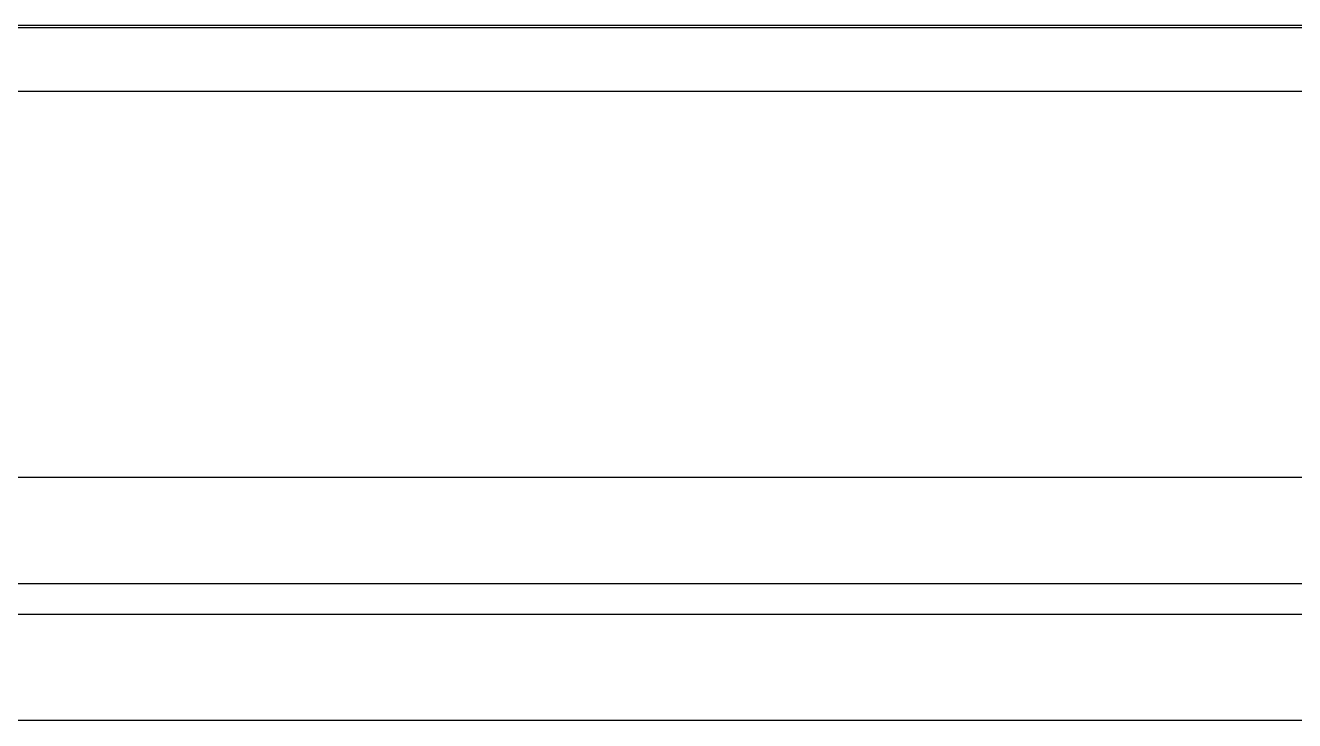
# Model space of a CAD drawing. Extents: x 14808 to 20058, y -13198 to -11680.
# Drawn here: x 19528.53 to 19558.31, y -12263.07 to -12246.75 of the extents above; entities that cross this region are included whole.
import ezdxf

# ---------------------------------------------------------------- set-up
doc = ezdxf.new("R2010")
doc.units = 0
doc.header["$LTSCALE"] = 7
doc.header["$MEASUREMENT"] = 0
doc.layers.add('Layer 5', color=7, linetype='CONTINUOUS')

# ---------------------------------------------------------------- blocks, each defined once
blk = doc.blocks.new('block 1024')
at = {"layer": 'Layer 5', "color": 9, "lineweight": 25, "true_color": 0xc4c4c4}
blk.add_lwpolyline([(305.011, 183.858), (158.003, 183.858)], dxfattribs=at)
blk = doc.blocks.new('block 1031')
at = {"layer": 'Layer 5', "color": 9, "lineweight": 25, "true_color": 0xc4c4c4}
blk.add_lwpolyline([(158.003, 188.858), (305.011, 188.858)], dxfattribs=at)
blk = doc.blocks.new('block 1053')
at = {"layer": 'Layer 5', "color": 9, "lineweight": 25, "true_color": 0xc4c4c4}
blk.add_lwpolyline([(305.848, 190.286), (157.571, 190.286)], dxfattribs=at)
blk = doc.blocks.new('block 1093')
at = {"layer": 'Layer 5', "color": 9, "lineweight": 25, "true_color": 0xc4c4c4}
blk.add_lwpolyline([(157.571, 195.286), (305.848, 195.286)], dxfattribs=at)
blk = doc.blocks.new('block 1132')
at = {"layer": 'Layer 5', "color": 9, "lineweight": 25, "true_color": 0xc4c4c4}
blk.add_lwpolyline([(157.081, 216.39), (298.848, 216.39)], dxfattribs=at)
blk = doc.blocks.new('block 1133')
at = {"layer": 'Layer 5', "color": 9, "lineweight": 25, "true_color": 0xc4c4c4}
blk.add_lwpolyline([(298.848, 213.39), (157.081, 213.39)], dxfattribs=at)
blk = doc.blocks.new('block 1252')
at = {"layer": 'Layer 5', "color": 9, "lineweight": 25, "true_color": 0xc4c4c4}
blk.add_lwpolyline([(298.954, 216.495), (157.049, 216.495)], dxfattribs=at)

msp = doc.modelspace()

# ---------------------------------------------------------------- block references
at = {"layer": 'Layer 5', "xscale": 0.5, "yscale": 0.5, "zscale": 0.5}
for name in ['block 1252', 'block 1132', 'block 1133', 'block 1093', 'block 1053', 'block 1031', 'block 1024']:
    msp.add_blockref(name, (19417.2, -12354.997), dxfattribs=at)

doc.saveas('drawing.dxf')
